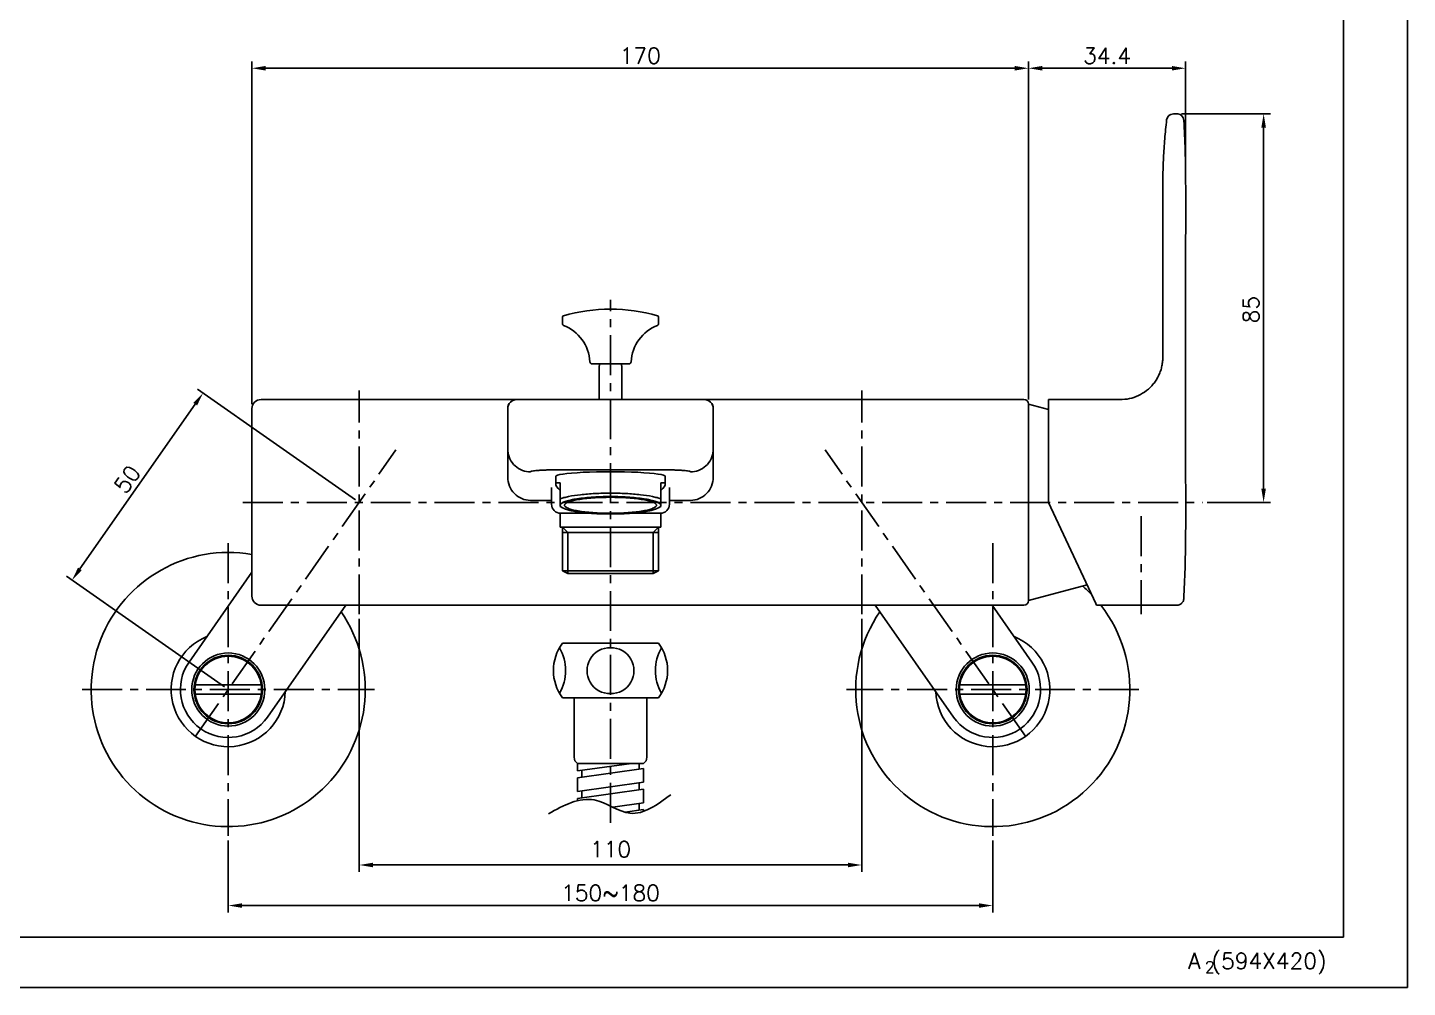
# Model space of a CAD drawing. Extents: x 46876 to 47470, y 16089 to 16509.
# Drawn here: x 47168.4 to 47470.4, y 16089.1 to 16299.1 of the extents above; entities that cross this region are included whole.
import ezdxf

# ---------------------------------------------------------------- set-up
doc = ezdxf.new("R2010")
doc.units = 0
doc.header["$LTSCALE"] = 7
doc.header["$MEASUREMENT"] = 0
doc.linetypes.add('CENTER', pattern=[2, 1.25, -0.25, 0.25, -0.25])
doc.layers.get('0').update_dxf_attribs({"color": 2, "linetype": 'CONTINUOUS'})
doc.layers.get('DEFPOINTS').update_dxf_attribs({"linetype": 'CONTINUOUS'})
for name, color, linetype in [('08_ALL_FEATURES', 7, 'CONTINUOUS'), ('CL', 1, 'CENTER'), ('D', 2, 'CONTINUOUS'), ('DIM', 2, 'CONTINUOUS'), ('DWG', 7, 'CONTINUOUS'), ('TXT', 4, 'CONTINUOUS')]:
    doc.layers.add(name, color=color, linetype=linetype)
doc.styles.add('GHS', font='romans', dxfattribs={"bigfont": 'ghs'})
doc.dimstyles.new('DIM_WS01', dxfattribs={"dimtxt": 3.5, "dimasz": 3, "dimexe": 1, "dimexo": 1, "dimgap": 1, "dimtad": 1, "dimdec": 4, "dimzin": 9, "dimdsep": 46, "dimtxsty": 'GHS', "dimcen": -2, "dimclrd": 256, "dimclre": 256, "dimclrt": 256, "dimadec": 4, "dimazin": 2, "dimtfac": 1, "dimtdec": 4, "dimtix": 1, "dimtmove": 0, "dimatfit": 1, "dimfxl": 0, "dimtolj": 1, "dimtzin": 0, "dimlwd": -1, "dimlwe": -1, "dimarcsym": 0})

# ---------------------------------------------------------------- blocks, each defined once
blk = doc.blocks.new('*D5')
at = {"layer": 'D'}
for p, q in [((47240.14, 16195.79), (47205.54, 16220.02)), ((47179.81, 16180.66), (47205.05, 16216.71)), ((47211.46, 16154.84), (47176.86, 16179.07))]:
    blk.add_line(p, q, dxfattribs=at)
for points in [[(47204.64, 16216.99), (47205.46, 16216.42), (47206.77, 16219.16)], [(47179.4, 16180.95), (47180.22, 16180.38), (47178.09, 16178.21)]]:
    blk.add_solid(points, dxfattribs=at)
at = {"layer": 'DEFPOINTS', "color": 0}
for p in [(47206.77, 16219.16), (47240.96, 16195.22), (47212.28, 16154.26)]:
    blk.add_point(p, dxfattribs=at)
at = {"layer": 'D', "insert": (47190.17, 16200.26), "char_height": 3.5, "attachment_point": 5, "rotation": 55, "style": 'GHS'}
blk.add_mtext('\\A1;50', dxfattribs=at)

msp = doc.modelspace()

# ---------------------------------------------------------------- linework, layer by layer
at = {"color": 7, "linetype": 'Continuous'}
for p, q in [((47419.19054, 16280.22089), (47419.97561, 16280.22089)), ((47219.45951, 16217.72092), (47386.45951, 16217.72092)), ((47391.85951, 16217.15454), (47391.85951, 16217.72089)), ((47391.85951, 16217.72089), (47395.12165, 16217.72089)), ((47395.12165, 16217.72089), (47397.18702, 16217.72089)), ((47397.18702, 16217.72089), (47398.94106, 16217.72089)), ((47398.94106, 16217.72089), (47400.57575, 16217.72086)), ((47400.57575, 16217.72088), (47400.72102, 16217.7209)), ((47402.3289, 16217.72091), (47402.36401, 16217.72088)), ((47405.4607, 16217.72321), (47405.86038, 16217.72089)), ((47387.45951, 16216.72092), (47387.45951, 16173.72092)), ((47219.45951, 16172.72092), (47386.45951, 16172.72092)), ((47402.35284, 16172.72089), (47402.16846, 16173.11629)), ((47402.35284, 16172.72089), (47419.96406, 16172.72089))]:
    msp.add_line(p, q, dxfattribs=at)
at = {"linetype": 'Continuous'}
msp.add_lwpolyline([(46876.40741, 16089.09586), (47470.40741, 16089.09586), (47470.40741, 16509.09586), (46876.40741, 16509.09586)], close=True, dxfattribs=at)
at = {"color": 7, "linetype": 'Continuous'}
for centre, radius, start, end in [((47419.1903, 16278.72139), 1.49949, 89.9909898, 173.4605743), ((47419.97535, 16278.73041), 1.49048, 84.0237834, 89.9900411), ((47419.97556, 16278.72073), 1.50004, 3.2757207, 84.0702066), ((47386.45951, 16216.72092), 1, 0, 90), ((47405.52548, 16160.69508), 57.02856, 89.4854247, 89.66352), ((47386.45951, 16173.72092), 1, 270, 0), ((47419.96337, 16174.21952), 1.49863, 270.0263396, 276.0001132), ((47419.96175, 16174.23643), 1.51561, 275.9944305, 280.8420233), ((47419.96369, 16174.22686), 1.50586, 280.8391839, 284.9470642), ((47419.9704, 16174.20202), 1.48012, 284.9441347, 289.7063874), ((47419.96165, 16174.2205), 1.50047, 289.7830229, 298.4830472), ((47419.94574, 16174.25079), 1.53469, 298.4660401, 301.7979572), ((47419.98679, 16174.1962), 1.46645, 314.5228626, 317.2695056), ((47419.94539, 16174.23434), 1.5226, 317.3065443, 331.8065099), ((47419.98043, 16174.21501), 1.48259, 331.8250501, 345.529406), ((47419.95221, 16174.22301), 1.51191, 345.503202, 346.1856274), ((47419.9616, 16174.22158), 1.50245, 346.1530076, 357.1404887)]:
    msp.add_arc(centre, radius, start, end, dxfattribs=at)
for points, knots in [([(47407.47838, 16217.71305), (47408.17257, 16217.72456), (47409.56568, 16217.84154), (47411.5544, 16218.51518), (47413.34274, 16219.60517), (47414.59247, 16220.82776), (47415.4081, 16221.9515), (47415.92102, 16222.85983), (47416.3308, 16223.81875), (47416.63212, 16224.81698), (47416.80396, 16225.84498), (47416.86918, 16226.88383), (47416.86977, 16227.92441), (47416.85473, 16228.96488), (47416.85848, 16230.00568), (47416.86075, 16231.04649), (47416.85941, 16232.08731), (47416.85927, 16233.47505), (47416.85964, 16235.20974), (47416.85946, 16237.29136), (47416.85952, 16239.37299), (47416.8595, 16242.14848), (47416.8595, 16245.61785), (47416.85953, 16249.7811), (47416.85943, 16253.94434), (47416.85973, 16257.41371), (47416.85916, 16260.18921), (47416.86054, 16262.27078), (47416.85633, 16264.35178), (47416.87274, 16266.43264), (47416.92688, 16268.513), (47417.04191, 16271.28666), (47417.27033, 16274.74982), (47417.54206, 16277.51314), (47417.70015, 16278.8919)], [0, 0, 0, 0, 0.031275037, 0.062483412, 0.093688798, 0.124881895, 0.140501228, 0.156129591, 0.171766787, 0.187387923, 0.202983609, 0.218602781, 0.234224015, 0.249849184, 0.265477533, 0.281106378, 0.296734453, 0.312362606, 0.343619136, 0.374875595, 0.406132066, 0.437388536, 0.499901476, 0.562414417, 0.624927356, 0.687440267, 0.718696877, 0.749952996, 0.781207652, 0.812438365, 0.843687297, 0.87494705, 0.937484697, 1, 1, 1, 1]), ([(47421.47324, 16278.80641), (47421.59752, 16276.62928), (47421.74416, 16273.36103), (47421.83779, 16269.00066), (47421.8671, 16265.7298), (47421.87343, 16262.45878), (47421.87299, 16258.0973), (47421.86477, 16252.64546), (47421.86321, 16246.10324), (47421.86133, 16239.56103), (47421.85966, 16233.01882), (47421.85949, 16226.47663), (47421.8594, 16219.93447), (47421.86186, 16213.39233), (47421.86309, 16206.8502), (47421.86235, 16201.39841), (47421.87222, 16197.037), (47421.88068, 16192.67559), (47421.8655, 16187.22381), (47421.74577, 16180.68258), (47421.57017, 16176.32454), (47421.46227, 16174.14665)], [0, 0, 0, 0, 0.06249944, 0.0937474, 0.124995905, 0.156246267, 0.18749697, 0.249998183, 0.312499405, 0.375000574, 0.437501762, 0.500002834, 0.56250339, 0.625003815, 0.687504301, 0.750004717, 0.781254891, 0.81250505, 0.875005729, 0.937503909, 1, 1, 1, 1]), ([(47402.36401, 16217.72099), (47402.87986, 16217.72073), (47403.9121, 16217.71798), (47404.94433, 16217.72414), (47405.4607, 16217.72387)], [0, 0, 0, 0, 0.49975026, 1, 1, 1, 1])]:
    msp.add_open_spline(points, degree=3, knots=knots, dxfattribs=at)
for points in [[(47400.72102, 16217.72088), (47401.25698, 16217.72098), (47401.79294, 16217.72125), (47402.3289, 16217.72101)], [(47406.03765, 16217.72134), (47406.51788, 16217.71701), (47406.9982, 16217.70509), (47407.47838, 16217.71305)], [(47421.01506, 16173.15067), (47420.93636, 16173.07328), (47420.84821, 16173.0046), (47420.7544, 16172.94644)]]:
    msp.add_open_spline(points, degree=3, dxfattribs=at)
at = {"layer": '08_ALL_FEATURES', "color": 7, "linetype": 'Continuous'}
for p, q in [((47391.85951, 16217.15454), (47391.85951, 16195.22092)), ((47391.86091, 16195.22092), (47402.16846, 16173.11629)), ((47203.69802, 16160.27296), (47217.45951, 16179.9264)), ((47237.9955, 16172.72092), (47220.86335, 16148.25367)), ((47353.92351, 16172.72092), (47371.05566, 16148.25367)), ((47388.22099, 16160.27296), (47379.50484, 16172.72092))]:
    msp.add_line(p, q, dxfattribs=at)
for centre, radius, start, end in [((47212.28068, 16154.26331), 30, 80.0593834, 34.5585514), ((47379.63833, 16154.26331), 30, 43.8747093, 48.9874308), ((47379.63833, 16154.26331), 30, 145.4414486, 37.9702707), ((47212.28068, 16154.26331), 12.5, 111.9505293, 358.0494707), ((47379.63833, 16154.26331), 12.5, 181.9505293, 68.0494707), ((47212.28068, 16154.26331), 10.4775, 145, 325), ((47379.63833, 16154.26331), 10.4775, 215, 35)]:
    msp.add_arc(centre, radius, start, end, dxfattribs=at)
at = {"layer": 'CL'}
for p, q in [((47295.95951, 16125.0758), (47295.95951, 16239.50556)), ((47240.95951, 16170.72092), (47240.95951, 16219.72092)), ((47350.95951, 16170.72092), (47350.95951, 16219.72092)), ((47205.12388, 16144.04234), (47248.98958, 16206.68905)), ((47386.79513, 16144.04234), (47342.92944, 16206.68905)), ((47215.45951, 16195.22092), (47425.54687, 16195.22092)), ((47308.85951, 16194.82092), (47308.85951, 16195.64557)), ((47412.15951, 16192.22089), (47412.15951, 16170.72089)), ((47212.28068, 16186.26331), (47212.28068, 16122.26331)), ((47379.63833, 16186.26331), (47379.63833, 16122.26331)), ((47180.28068, 16154.26331), (47244.28068, 16154.26331)), ((47411.63833, 16154.26331), (47347.63833, 16154.26331))]:
    msp.add_line(p, q, dxfattribs=at)
at = {"layer": 'D'}
for p, q in [((47286.60951, 16188.62092), (47285.48201, 16189.82092)), ((47286.60951, 16188.62092), (47286.60951, 16179.62092)), ((47305.30951, 16188.62092), (47306.43701, 16189.82092)), ((47305.30951, 16188.62092), (47305.30951, 16179.62092))]:
    msp.add_line(p, q, dxfattribs=at)
for centre in [(47212.28068, 16154.26331), (47379.63833, 16154.26331)]:
    msp.add_circle(centre, 8, dxfattribs=at)
msp.add_spline([(47282.37814, 16127.08104), (47292.41855, 16130.09814), (47300.25356, 16127.19708), (47309.13323, 16131.25856)], degree=3, dxfattribs=at)
at = {"layer": 'DIM'}
for p, q in [((47217.45951, 16216.72092), (47217.45951, 16291.70364)), ((47220.45951, 16290.20364), (47384.45951, 16290.20364)), ((47387.45951, 16217.72092), (47387.45951, 16291.70364)), ((47390.45951, 16290.20364), (47418.86063, 16290.20364)), ((47421.86063, 16267.17411), (47421.86063, 16291.70364)), ((47420.97561, 16280.22092), (47440.43431, 16280.22092)), ((47438.93431, 16277.22092), (47438.93431, 16198.22092)), ((47426.54687, 16195.22092), (47440.43431, 16195.22092)), ((47285.48201, 16180.27188), (47306.43701, 16180.27188)), ((47240.95951, 16169.72092), (47240.95951, 16114.37505)), ((47350.95951, 16169.72092), (47350.95951, 16114.37505)), ((47212.28068, 16121.26331), (47212.28068, 16105.50222)), ((47379.63833, 16121.26331), (47379.63833, 16105.50222)), ((47243.95951, 16115.87505), (47347.95951, 16115.87505)), ((47215.28068, 16107.00222), (47376.63833, 16107.00222))]:
    msp.add_line(p, q, dxfattribs=at)
for points in [[(47220.45951, 16290.70364), (47220.45951, 16289.70364), (47217.45951, 16290.20364)], [(47384.45951, 16290.70364), (47384.45951, 16289.70364), (47387.45951, 16290.20364)], [(47390.45951, 16290.70364), (47390.45951, 16289.70364), (47387.45951, 16290.20364)], [(47418.86063, 16290.70364), (47418.86063, 16289.70364), (47421.86063, 16290.20364)], [(47438.43431, 16277.22092), (47439.43431, 16277.22092), (47438.93431, 16280.22092)], [(47438.43431, 16198.22092), (47439.43431, 16198.22092), (47438.93431, 16195.22092)], [(47243.95951, 16116.37505), (47243.95951, 16115.37505), (47240.95951, 16115.87505)], [(47347.95951, 16116.37505), (47347.95951, 16115.37505), (47350.95951, 16115.87505)], [(47215.28068, 16107.50222), (47215.28068, 16106.50222), (47212.28068, 16107.00222)], [(47376.63833, 16107.50222), (47376.63833, 16106.50222), (47379.63833, 16107.00222)]]:
    msp.add_solid(points, dxfattribs=at)
at = {"layer": 'DWG'}
for p, q in [((47285.45951, 16235.77985), (47285.45951, 16234.21475)), ((47306.45951, 16235.77985), (47306.45951, 16234.21475)), ((47291.94637, 16225.50556), (47295.95951, 16225.50556)), ((47293.55773, 16225.50556), (47293.45951, 16224.70556)), ((47293.45951, 16224.70556), (47293.45951, 16217.72092)), ((47299.97264, 16225.50556), (47295.95951, 16225.50556)), ((47298.36128, 16225.50556), (47298.45951, 16224.70556)), ((47298.45951, 16224.70556), (47298.45951, 16217.72092)), ((47316.80223, 16217.69175), (47316.4618, 16217.72092)), ((47217.45951, 16215.72092), (47217.45951, 16174.72092)), ((47273.45951, 16200.74092), (47273.45951, 16215.72092)), ((47318.45951, 16200.74092), (47318.45951, 16215.72092)), ((47318.46237, 16215.72092), (47318.46206, 16215.75639)), ((47391.85951, 16215.54194), (47387.45951, 16216.72092)), ((47283.45951, 16202.3216), (47308.45951, 16202.3216)), ((47283.95991, 16200.8825), (47283.95991, 16199.20651)), ((47284.9587, 16194.28426), (47284.9587, 16199.45823)), ((47306.96031, 16194.28342), (47306.96031, 16199.45823)), ((47307.9591, 16200.8825), (47307.9591, 16199.20651)), ((47283.05951, 16194.82092), (47283.05951, 16198.46204)), ((47308.85951, 16194.82092), (47308.85951, 16198.46204)), ((47283.05951, 16195.64557), (47278.45951, 16195.64557)), ((47285.48545, 16193.99906), (47284.9587, 16194.28425)), ((47306.43356, 16193.99906), (47306.96031, 16194.28425)), ((47313.45951, 16195.64557), (47308.85951, 16195.64557)), ((47284.95951, 16192.82092), (47284.95951, 16189.82092)), ((47285.05951, 16192.82092), (47306.85951, 16192.82092)), ((47306.95951, 16189.82092), (47306.95951, 16192.82092)), ((47284.95951, 16189.82092), (47295.95951, 16189.82092)), ((47285.48201, 16189.82092), (47285.48201, 16180.27188)), ((47295.95951, 16188.62092), (47285.48213, 16188.62092)), ((47295.95951, 16189.82092), (47306.95951, 16189.82092)), ((47306.43688, 16188.62092), (47295.95951, 16188.62092)), ((47306.43701, 16180.27188), (47306.43701, 16189.82092)), ((47285.48201, 16180.27188), (47286.60951, 16179.62092)), ((47286.60951, 16179.62092), (47305.30951, 16179.62092)), ((47305.30951, 16179.62092), (47306.43701, 16180.27188)), ((47400.28413, 16177.15726), (47387.45951, 16173.72092)), ((47285.45951, 16164.41808), (47306.45951, 16164.41808)), ((47205.0495, 16155.26331), (47219.51187, 16155.26331)), ((47386.86951, 16155.26331), (47372.40715, 16155.26331)), ((47205.0495, 16153.26331), (47219.51187, 16153.26331)), ((47285.45951, 16152.41808), (47306.45951, 16152.41808)), ((47288.00951, 16139.43271), (47288.00951, 16152.41808)), ((47303.90951, 16139.43271), (47303.90951, 16152.41808)), ((47304.20951, 16152.41808), (47303.90951, 16152.41808)), ((47386.86951, 16153.26331), (47372.40715, 16153.26331)), ((47288.70951, 16136.4484), (47300.58988, 16138.11808)), ((47302.20951, 16138.11808), (47288.70951, 16138.11808)), ((47288.70951, 16136.4484), (47288.70951, 16138.11808)), ((47288.70951, 16134.96788), (47303.20951, 16137.00573)), ((47289.70951, 16136.58894), (47289.70951, 16135.10842)), ((47302.20951, 16138.11808), (47302.20951, 16136.86518)), ((47303.20951, 16138.11808), (47302.20951, 16138.11808)), ((47303.20951, 16133.97624), (47303.20951, 16137.00573)), ((47288.70951, 16131.9384), (47288.70951, 16134.96788)), ((47288.70951, 16131.9384), (47303.20951, 16133.97624)), ((47302.20951, 16133.8357), (47302.20951, 16132.35518)), ((47288.70951, 16130.45788), (47303.20951, 16132.49573)), ((47288.70951, 16129.92664), (47288.70951, 16130.45788)), ((47289.70951, 16132.07894), (47289.70951, 16130.59842)), ((47303.20951, 16129.46624), (47303.20951, 16132.49573)), ((47296.4433, 16128.51531), (47303.20951, 16129.46624)), ((47299.15073, 16127.4153), (47303.20951, 16127.98573)), ((47302.20951, 16129.35993), (47302.20951, 16127.84518)), ((47303.20951, 16127.61226), (47303.20951, 16127.98573))]:
    msp.add_line(p, q, dxfattribs=at)
for points in [[(47275.45721, 16217.72092), (47275.11678, 16217.69175), (47274.78075, 16217.60311), (47274.46763, 16217.4591), (47274.18421, 16217.26377), (47273.93836, 16217.02261), (47273.73752, 16216.74285), (47273.58788, 16216.43339), (47273.49333, 16216.10219)], [(47318.46206, 16215.75639), (47318.42569, 16216.10219), (47318.33113, 16216.43339), (47318.18149, 16216.74285), (47317.98065, 16217.02261), (47317.7348, 16217.26377), (47317.45138, 16217.4591), (47317.13826, 16217.60311), (47316.80223, 16217.69175)], [(47273.49333, 16216.10219), (47273.45695, 16215.75639), (47273.45664, 16215.72092)], [(47273.45931, 16206.86779), (47273.46402, 16206.65281), (47273.4735, 16206.49279)]]:
    msp.add_lwpolyline(points, dxfattribs=at)
for centre, radius in [((47212.28068, 16154.26331), 7.5), ((47212.28068, 16154.26331), 7.3), ((47379.63833, 16154.26331), 7.5), ((47379.63833, 16154.26331), 7.3)]:
    msp.add_circle(centre, radius, dxfattribs=at)
for centre, radius, start, end in [((47285.75951, 16235.77985), 0.3, 105.9139607, 180), ((47295.95951, 16200.00556), 37.5, 90, 105.9139607), ((47295.95951, 16200.00556), 37.5, 74.0860393, 90), ((47306.15951, 16235.77985), 0.3, 0, 74.0860393), ((47285.75951, 16234.21475), 0.3, 180, 249.128042), ((47282.43867, 16225.50556), 9.02083, 3.0103536, 69.128042), ((47309.48034, 16225.50556), 9.02083, 110.871958, 176.9896464), ((47306.15951, 16234.21475), 0.3, 290.871958, 360), ((47291.94637, 16226.00556), 0.5, 183.0103536, 270), ((47299.97264, 16226.00556), 0.5, 270, 356.9896464), ((47219.45951, 16215.72092), 2, 90, 180), ((47275.45951, 16215.72092), 2, 90, 180), ((47316.45951, 16215.72092), 2, 0, 90), ((47285.05951, 16194.82092), 2, 180, 270), ((47306.85951, 16194.82092), 2, 270, 0), ((47219.45951, 16174.72092), 2, 180, 270), ((47293.45951, 16158.41808), 10, 143.1175035, 216.8698976), ((47276.139, 16158.41808), 10, 330, 30), ((47295.84175, 16158.39659), 5.02287, 88.6565884, 271.3434116), ((47296.07727, 16158.39659), 5.02287, 268.6565884, 91.3434116), ((47315.78001, 16158.41808), 10, 150, 210), ((47298.45951, 16158.41808), 10, 323.1301024, 36.9083403), ((47289.50882, 16139.38737), 1.5, 178.2676347, 237.8), ((47302.41019, 16139.38737), 1.5, 302.2, 1.7323653)]:
    msp.add_arc(centre, radius, start, end, dxfattribs=at)
for centre, major_axis, ratio, start_param, end_param in [((47295.95951, 16192.23146), (11.96443, -7.11402), 0.129046594, 2.807281331, 3.629065469), ((47295.95951, 16200.8825), (11.99959, 0), 0.087488663, 6.283185307, 9.424777961), ((47295.95951, 16192.23146), (11.96443, 7.11402), 0.129046594, 5.795712491, 6.61749663)]:
    msp.add_ellipse(centre, major_axis=major_axis, ratio=ratio, start_param=start_param, end_param=end_param, dxfattribs=at)
for points, knots in [([(47273.47396, 16206.4892), (47273.51995, 16205.88911), (47273.84567, 16204.65471), (47274.99315, 16203.10318), (47276.62981, 16202.10483), (47277.86913, 16201.88416), (47278.45951, 16201.88416)], [0, 0, 0, 0, 0.243370196, 0.50315146, 0.761267545, 1, 1, 1, 1]), ([(47313.45951, 16201.88416), (47314.04994, 16201.88416), (47315.28939, 16202.10488), (47316.92616, 16203.10341), (47318.07359, 16204.65518), (47318.39919, 16205.88972), (47318.4451, 16206.48985)], [0, 0, 0, 0, 0.238735331, 0.496854695, 0.756635939, 1, 1, 1, 1]), ([(47283.45951, 16202.3216), (47283.13371, 16202.3218), (47282.49484, 16202.31635), (47281.56742, 16202.2919), (47280.71292, 16202.25277), (47279.96506, 16202.20118), (47279.35111, 16202.1377), (47278.89527, 16202.06885), (47278.61769, 16201.99943), (47278.48892, 16201.94092), (47278.45831, 16201.90022), (47278.45951, 16201.88416)], [0, 0, 0, 0, 0.193089353, 0.378615693, 0.549823809, 0.699974096, 0.822968045, 0.915178858, 0.973911883, 0.990455822, 1, 1, 1, 1]), ([(47313.45951, 16201.88416), (47313.4607, 16201.90022), (47313.43009, 16201.94092), (47313.30132, 16201.99943), (47313.02374, 16202.06885), (47312.56791, 16202.1377), (47311.95396, 16202.20118), (47311.20609, 16202.25277), (47310.35159, 16202.2919), (47309.42417, 16202.31635), (47308.78531, 16202.3218), (47308.45951, 16202.3216)], [0, 0, 0, 0, 0.009544178, 0.026088117, 0.084821142, 0.177031955, 0.300025904, 0.450176191, 0.621384307, 0.806910647, 1, 1, 1, 1]), ([(47273.45951, 16200.74092), (47273.45404, 16200.07961), (47273.71993, 16198.74648), (47274.82189, 16197.04981), (47276.48907, 16195.92005), (47277.80805, 16195.64196), (47278.45951, 16195.64557)], [0, 0, 0, 0, 0.251850038, 0.502581815, 0.751906768, 1, 1, 1, 1]), ([(47313.45951, 16195.64557), (47314.11096, 16195.64196), (47315.42994, 16195.92005), (47317.09712, 16197.04981), (47318.19908, 16198.74648), (47318.46497, 16200.07961), (47318.45951, 16200.74092)], [0, 0, 0, 0, 0.248093232, 0.497418185, 0.748149962, 1, 1, 1, 1]), ([(47295.95951, 16197.23469), (47294.81541, 16197.23469), (47292.61915, 16197.18147), (47289.55637, 16196.94457), (47287.29848, 16196.6221), (47285.82775, 16196.28042), (47285.22217, 16196.08828), (47284.9587, 16195.98327)], [0, 0, 0, 0, 0.308811334, 0.592641497, 0.828903066, 0.923445521, 1, 1, 1, 1]), ([(47295.95951, 16196.49246), (47295.24409, 16196.49246), (47293.83977, 16196.46888), (47291.80121, 16196.36366), (47289.92183, 16196.1931), (47288.4907, 16195.99546), (47287.48109, 16195.80401), (47286.83907, 16195.65554), (47286.28423, 16195.49732), (47285.82156, 16195.33113), (47285.45413, 16195.15851), (47285.18383, 16194.97991), (47285.00715, 16194.7937), (47284.95889, 16194.64727), (47284.95889, 16194.5824)], [0, 0, 0, 0, 0.187671205, 0.368353698, 0.535354519, 0.682575614, 0.747111107, 0.804862075, 0.855382889, 0.898373249, 0.933704497, 0.961624252, 0.9829848, 1, 1, 1, 1]), ([(47285.90994, 16194.5824), (47285.90995, 16194.64166), (47285.95352, 16194.77539), (47286.11456, 16194.94574), (47286.36145, 16195.10876), (47286.69717, 16195.26642), (47287.11989, 16195.41835), (47287.84306, 16195.62425), (47288.93686, 16195.84542), (47290.44315, 16196.05411), (47292.16043, 16196.20979), (47294.02286, 16196.30595), (47295.30594, 16196.3275), (47295.95951, 16196.3275)], [0, 0, 0, 0, 0.017015714, 0.038336678, 0.066247156, 0.101593105, 0.144584614, 0.195110598, 0.317375475, 0.464610896, 0.631608667, 0.812333825, 1, 1, 1, 1]), ([(47306.96031, 16195.98327), (47306.69685, 16196.08828), (47306.09126, 16196.28042), (47304.62053, 16196.6221), (47302.36265, 16196.94457), (47299.29986, 16197.18147), (47297.1036, 16197.23469), (47295.95951, 16197.23469)], [0, 0, 0, 0, 0.076554479, 0.171096934, 0.407358503, 0.691188666, 1, 1, 1, 1]), ([(47306.96012, 16194.5824), (47306.96012, 16194.64725), (47306.91191, 16194.79365), (47306.73528, 16194.97992), (47306.4649, 16195.1585), (47306.09743, 16195.33109), (47305.6348, 16195.49734), (47305.08, 16195.65548), (47304.438, 16195.80404), (47303.42836, 16195.99541), (47301.99725, 16196.19307), (47300.11779, 16196.36367), (47298.07923, 16196.46886), (47296.67486, 16196.49246), (47295.95951, 16196.49246)], [0, 0, 0, 0, 0.017009246, 0.03836745, 0.066296789, 0.101633976, 0.144613319, 0.195136006, 0.2528799, 0.317421137, 0.464645447, 0.631632667, 0.812345825, 1, 1, 1, 1]), ([(47295.95951, 16196.3275), (47296.61307, 16196.3275), (47297.89613, 16196.30595), (47299.75855, 16196.20979), (47301.4758, 16196.05411), (47302.98209, 16195.84544), (47304.0759, 16195.62426), (47304.79908, 16195.41837), (47305.22181, 16195.26643), (47305.55755, 16195.10878), (47305.80444, 16194.94574), (47305.9655, 16194.7754), (47306.00907, 16194.64166), (47306.00907, 16194.5824)], [0, 0, 0, 0, 0.187665922, 0.368386997, 0.535383046, 0.682617281, 0.804883542, 0.855411563, 0.898403746, 0.933751537, 0.961662387, 0.982984093, 1, 1, 1, 1]), ([(47284.95889, 16194.5824), (47284.95889, 16194.53187), (47284.98637, 16194.42145), (47285.09564, 16194.27126), (47285.26638, 16194.12669), (47285.40647, 16194.04189), (47285.48557, 16193.99907)], [0, 0, 0, 0, 0.185122131, 0.402083249, 0.670478212, 1, 1, 1, 1]), ([(47285.48557, 16193.99907), (47285.6946, 16193.88591), (47286.20859, 16193.68275), (47287.10673, 16193.43596), (47288.22197, 16193.21402), (47290.05566, 16192.94663), (47292.65707, 16192.7297), (47294.82264, 16192.67234), (47295.95951, 16192.67234)], [0, 0, 0, 0, 0.067159186, 0.155310724, 0.26306555, 0.388191655, 0.678772718, 1, 1, 1, 1]), ([(47295.95951, 16192.83731), (47295.30594, 16192.83731), (47294.02288, 16192.85886), (47292.16046, 16192.95502), (47290.44321, 16193.1107), (47288.93692, 16193.31937), (47287.84312, 16193.54055), (47287.11993, 16193.74644), (47286.6972, 16193.89838), (47286.36147, 16194.05603), (47286.11457, 16194.21907), (47285.95352, 16194.38941), (47285.90994, 16194.52314), (47285.90994, 16194.5824)], [0, 0, 0, 0, 0.187665922, 0.368386997, 0.535383046, 0.682617281, 0.804883542, 0.855411563, 0.898403746, 0.933751537, 0.961662387, 0.982984093, 1, 1, 1, 1]), ([(47306.00907, 16194.5824), (47306.00907, 16194.52315), (47305.9655, 16194.38942), (47305.80445, 16194.21907), (47305.55756, 16194.05604), (47305.22184, 16193.89839), (47304.79912, 16193.74646), (47304.07596, 16193.54056), (47302.98215, 16193.31939), (47301.47586, 16193.1107), (47299.75859, 16192.95502), (47297.89615, 16192.85886), (47296.61307, 16192.83731), (47295.95951, 16192.83731)], [0, 0, 0, 0, 0.017015714, 0.038336678, 0.066247156, 0.101593105, 0.144584614, 0.195110598, 0.317375475, 0.464610896, 0.631608667, 0.812333825, 1, 1, 1, 1]), ([(47295.95951, 16192.67234), (47297.09632, 16192.67234), (47299.26187, 16192.7297), (47301.86327, 16192.94661), (47303.69697, 16193.214), (47304.81222, 16193.43592), (47305.71036, 16193.68277), (47306.22443, 16193.88586), (47306.43345, 16193.99906)], [0, 0, 0, 0, 0.321213654, 0.611801082, 0.736927835, 0.844680446, 0.932833748, 1, 1, 1, 1]), ([(47306.43345, 16193.99906), (47306.51252, 16194.04189), (47306.65255, 16194.1267), (47306.82328, 16194.27122), (47306.93261, 16194.4214), (47306.96012, 16194.53185), (47306.96012, 16194.5824)], [0, 0, 0, 0, 0.329397136, 0.597782158, 0.814799853, 1, 1, 1, 1])]:
    msp.add_open_spline(points, degree=3, knots=knots, dxfattribs=at)
at = {"layer": 'TXT', "color": 4}
msp.add_line((47456.40741, 16490.09586), (47456.40741, 16100.09586), dxfattribs=at)
at = {"layer": 'TXT', "color": 4, "linetype": 'Continuous'}
msp.add_line((47456.40741, 16100.09586), (46902.40741, 16100.09586), dxfattribs=at)

# ---------------------------------------------------------------- texts
at = {"color": 7, "style": 'GHS'}
for s, height, p in [('A (594X420)', 3.5, (47422.42126, 16093.12277)), ('2', 2.5, (47426.07494, 16092.29079))]:
    msp.add_text(s, height=height, dxfattribs=at).set_placement(p)
at = {"layer": 'DIM', "style": 'GHS'}
msp.add_text('85', height=3.5, rotation=90, dxfattribs=at).set_placement((47437.93431, 16234.38758))
at = {"layer": 'DIM', "char_height": 3.5, "attachment_point": 5, "style": 'GHS'}
for s, insert in [('\\A1;170', (47302.45951, 16292.95364)), ('\\A1;34.4', (47404.66007, 16292.95364)), ('\\A1;110', (47295.95951, 16119.32196)), ('\\A1;150~180', (47295.95951, 16109.75222))]:
    msp.add_mtext(s, dxfattribs=dict(at, insert=insert))

# ---------------------------------------------------------------- dimensions: what is measured, and where the dimension line sits
at = {"layer": 'D'}
dim = msp.add_aligned_dim(p1=(47212.28068, 16154.26331), p2=(47240.95951, 16195.22092), distance=41.74205, dimstyle='DIM_WS01', override={"dimexe": 1.5, "dimtad": 3, "dimtoh": 1, "dimtmove": 2, "dimarcsym": 2}, dxfattribs=at)
dim.commit()
dim.dimension.update_dxf_attribs({"geometry": '*D5', "text_midpoint": (47190.17434, 16200.26171)})

doc.saveas('drawing.dxf')
